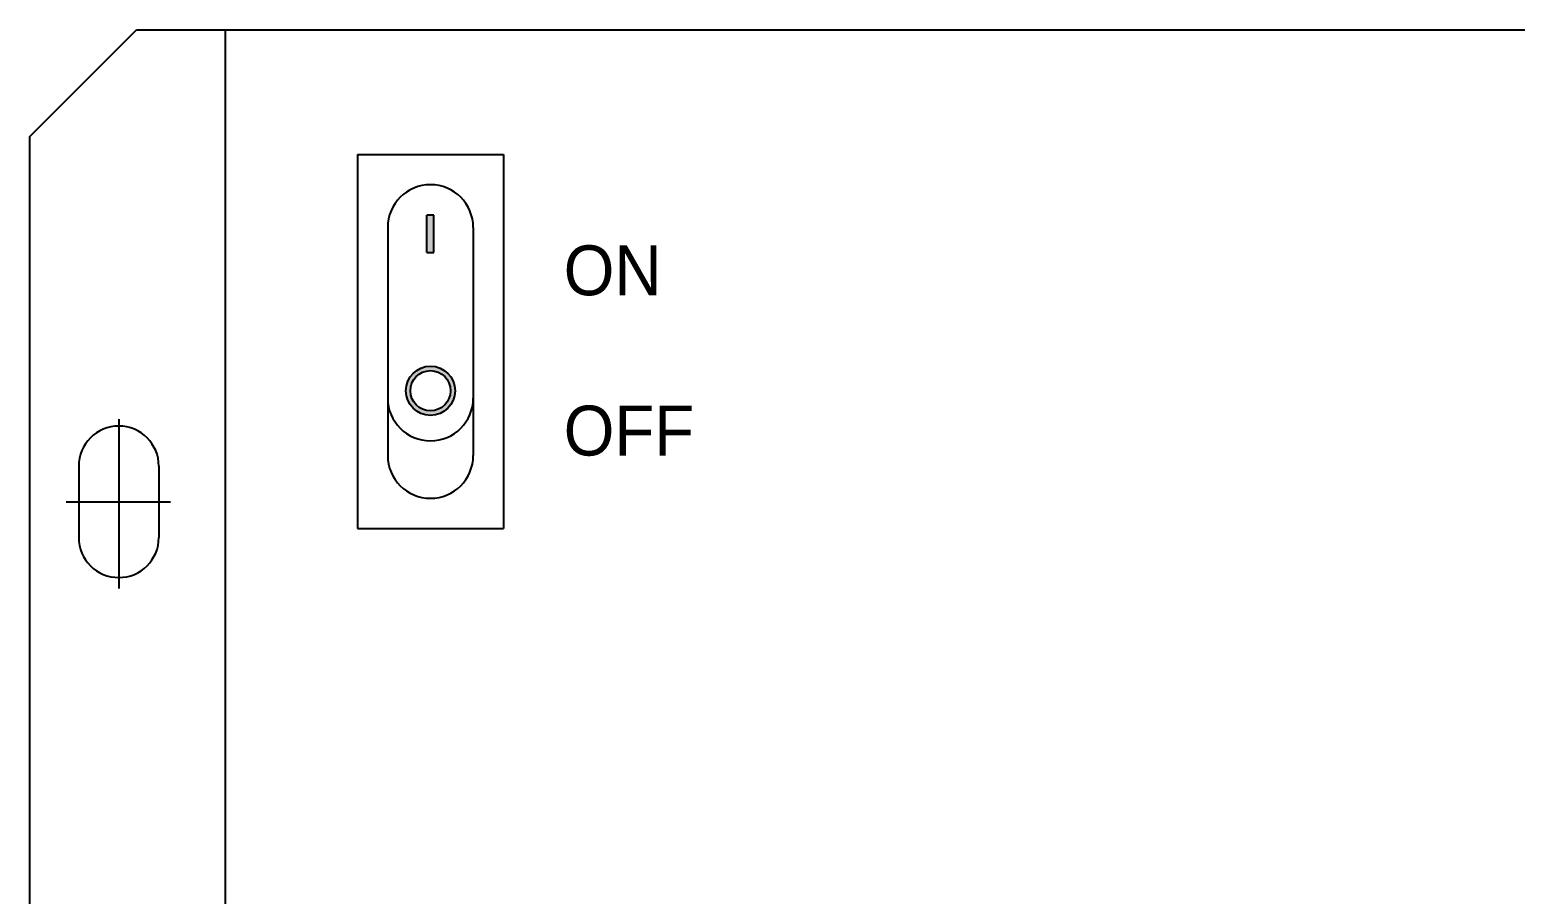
# Model space of a CAD drawing. Header units: millimetres. Extents: x 30232679 to 30326002, y -948068 to -920528.
# Drawn here: x 30314000 to 30315480, y -924854 to -923993 of the extents above; entities that cross this region are included whole.
import ezdxf

# ---------------------------------------------------------------- set-up
doc = ezdxf.new("R2010")
doc.units = ezdxf.units.MM
doc.header["$LTSCALE"] = 600
doc.header["$MEASUREMENT"] = 0
doc.layers.add('PARKING', color=7, linetype='CONTINUOUS')
doc.styles.add('돋움', font='Dotum.ttf')

msp = doc.modelspace()

# ---------------------------------------------------------------- hatches: boundary and pattern name
at = {"layer": 'PARKING', "linetype": 'Continuous'}
h = msp.add_hatch(color=256, dxfattribs=at)
h.paths.add_polyline_path([(30314402.5, -924177.5), (30314395.4, -924177.5), (30314395.4, -924214.8), (30314402.5, -924214.8)])
h.paths.add_polyline_path([(30314374.5, -924352.4, 1), (30314423.4, -924352.4, 1)])
h.paths.add_polyline_path([(30314419, -924352.4, -1), (30314379, -924352.4, -1)], flags=16)

# ---------------------------------------------------------------- linework, layer by layer
for p, q in [((30313999.8, -924099.3, 14196.4), (30314106.2, -923992.9, 14196.4)), ((30314106.2, -923992.9, 14196.4), (30314194.9, -923992.9, 14196.4)), ((30314194.9, -924913.6, 14196.4), (30314194.9, -923992.9, 14196.4)), ((30314194.9, -923992.9, 14196.4), (30316785.2, -923992.9, 14196.4)), ((30313999.8, -926246.1, 14196.4), (30313999.8, -924099.3, 14196.4)), ((30314326.2, -924117, 14196.4), (30314326.2, -924489.6, 14196.4)), ((30314326.2, -924117, 14196.4), (30314471.7, -924117, 14196.4)), ((30314471.7, -924117, 14196.4), (30314471.7, -924489.6, 14196.4)), ((30314395.4, -924214.8, 14196.4), (30314395.4, -924177.5, 14196.4)), ((30314402.5, -924177.5, 14196.4), (30314395.4, -924177.5, 14196.4)), ((30314402.5, -924214.8, 14196.4), (30314402.5, -924177.5, 14196.4)), ((30314356.4, -924189.8, 14196.4), (30314356.4, -924416.9, 14196.4)), ((30314441.5, -924189.8, 14196.4), (30314441.5, -924416.9, 14196.4)), ((30314395.4, -924214.8, 14196.4), (30314402.5, -924214.8, 14196.4)), ((30314088.5, -924380.7, 14196.4), (30314088.5, -924549.4, 14196.4)), ((30314048.6, -924427.5, 14196.4), (30314048.6, -924498.5, 14196.4)), ((30314128.4, -924427.5, 14196.4), (30314128.4, -924498.5, 14196.4)), ((30314036, -924463, 14196.4), (30314140, -924463, 14196.4)), ((30314326.2, -924489.6, 14196.4), (30314471.7, -924489.6, 14196.4))]:
    msp.add_line(p, q, dxfattribs=at)
for radius in [24.5, 20]:
    msp.add_circle((30314399, -924352.4, 14196.4), radius, dxfattribs=at)
for centre, radius, start, end in [((30314399, -924189.8, 14196.4), 42.6, 0, 180), ((30314399, -924359.7, 14196.4), 42.6, 180, 0), ((30314088.5, -924427.5, 14196.4), 39.9, 0, 180), ((30314399, -924416.9, 14196.4), 42.6, 180, 0), ((30314088.5, -924498.5, 14196.4), 39.9, 180, 0)]:
    msp.add_arc(centre, radius, start, end, dxfattribs=at)

# ---------------------------------------------------------------- texts
at = {"layer": 'PARKING', "style": '돋움'}
for s, p in [('ON', (30314531.7, -924257.3, 14196.4)), ('OFF', (30314531.7, -924416.9, 14196.4))]:
    msp.add_text(s, height=49.68, dxfattribs=at).set_placement(p)

doc.saveas('drawing.dxf')
